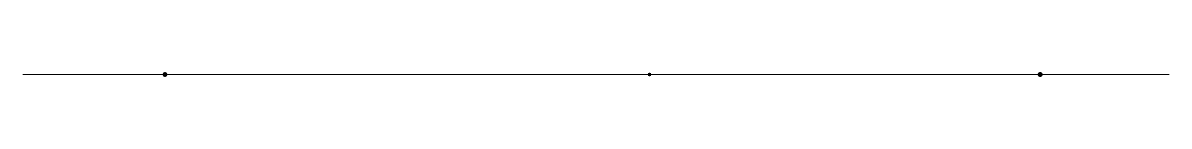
# Model space of a CAD drawing. Header units: millimetres. Extents: x -39.4 to 56.4, y -0.1 to 0.1.
import ezdxf

# ---------------------------------------------------------------- set-up
doc = ezdxf.new("R2010")
doc.units = ezdxf.units.MM
for name, color, linetype, true_color in [('2', 7, 'Continuous', 0xffffff), ('6', 7, 'Continuous', 0xffffff), ('7', 7, 'Continuous', 0xffffff)]:
    doc.layers.add(name, color=color, linetype=linetype, true_color=true_color)

msp = doc.modelspace()

# ---------------------------------------------------------------- linework, layer by layer
at = {"lineweight": 70}
for centre, radius in [((-27.514856, 0, 20), 0.071238), ((13, 0, 20), 0.029711), ((45.677064, 0, 20), 0.079933)]:
    msp.add_circle(centre, radius, dxfattribs=at)
at = {"layer": '2', "color": 193, "linetype": 'Continuous', "lineweight": 18}
for p, q in [((0.302879, 0, 40), (0.302879, 0)), ((26.224486, 0), (26.224486, 0, 40))]:
    msp.add_line(p, q, dxfattribs=at)
at = {"layer": '6', "color": 163, "linetype": 'Continuous', "lineweight": 18}
for p, q in [((-29.894241, 0, 40), (-39.394241, 0, 30.5)), ((-39.394241, 0, 9.5), (-39.394241, 0, 30.5)), ((-39.394241, 0, 9.5), (-29.894241, 0)), ((46.948973, 0, 40), (-29.894241, 0, 40)), ((-29.894241, 0), (46.948973, 0)), ((46.948973, 0), (56.448973, 0, 9.5)), ((56.448973, 0, 30.5), (46.948973, 0, 40)), ((56.448973, 0, 9.5), (56.448973, 0, 30.5))]:
    msp.add_line(p, q, dxfattribs=at)
at = {"layer": '7', "color": 150, "linetype": 'Continuous', "lineweight": 18, "extrusion": (0, 1, 0)}
msp.add_circle((27.514856, 20), 4, dxfattribs=at)
at = {"layer": '7', "color": 150, "linetype": 'Continuous', "lineweight": 18, "extrusion": (0, -1, 0)}
for centre in [(13, 20), (45.677064, 20)]:
    msp.add_circle(centre, 4, dxfattribs=at)

doc.saveas('drawing.dxf')
